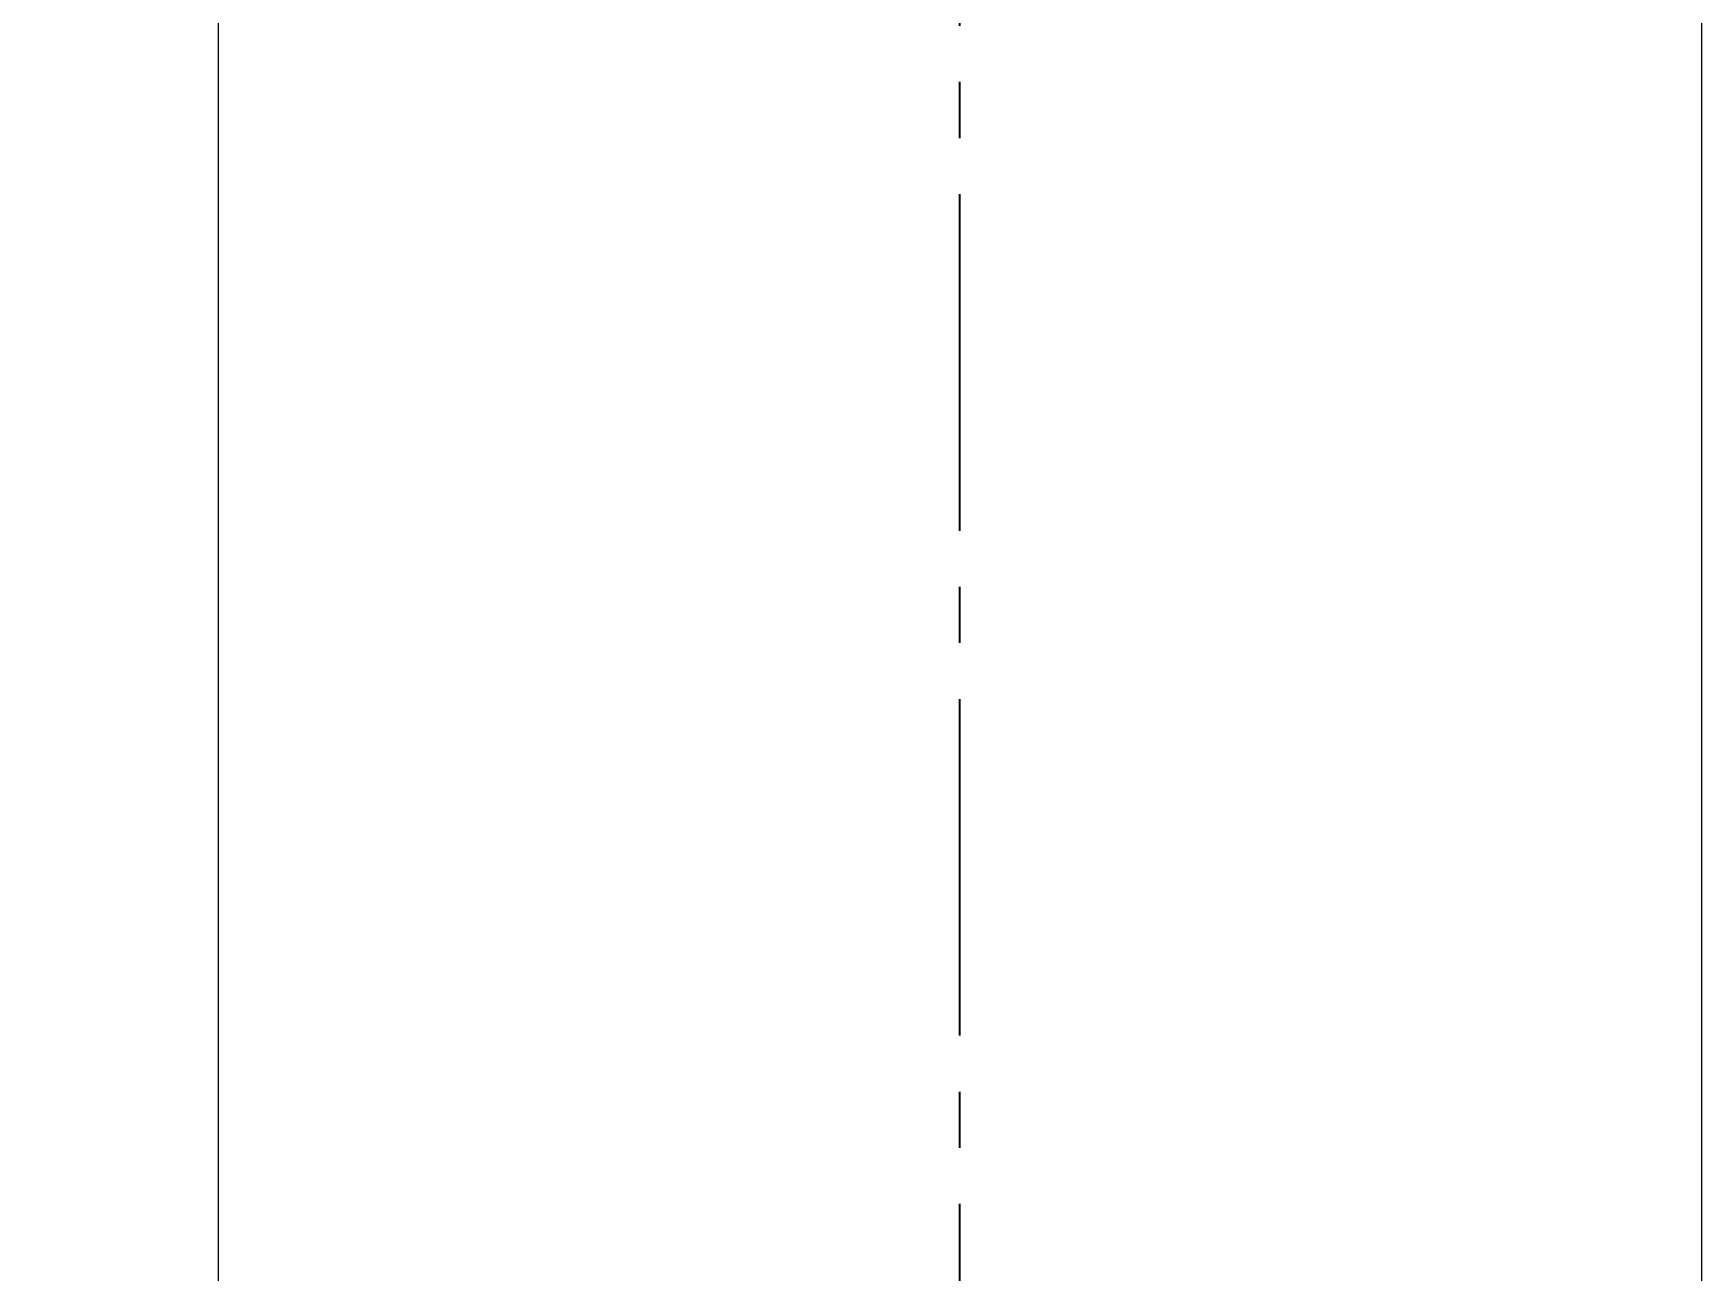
# Model space of a CAD drawing. Header units: millimetres. Extents: x 4210 to 4804, y 1409 to 2249.
# Drawn here: x 4702.21 to 4749.44, y 1706.18 to 1741.19 of the extents above; entities that cross this region are included whole.
import ezdxf

# ---------------------------------------------------------------- set-up
doc = ezdxf.new("R2010")
doc.units = ezdxf.units.MM
doc.linetypes.add('CENTER2', pattern=[28.575, 19.05, -3.175, 3.175, -3.175])
doc.styles.get("Standard").update_dxf_attribs({"font": 'arial.ttf'})
doc.dimstyles.new('사본(2) STANDARD', dxfattribs={"dimscale": 0, "dimtxt": 4, "dimasz": 4, "dimexe": 1.25, "dimexo": 0.625, "dimgap": 1.5, "dimtad": 3, "dimtih": 1, "dimtoh": 1, "dimdec": 1, "dimzin": 9, "dimdsep": 46, "dimtxsty": 'Standard', "dimcen": 2.5, "dimclrd": 3, "dimclre": 3, "dimclrt": 4, "dimadec": 0, "dimazin": 0, "dimtfac": 1, "dimtdec": 1, "dimtmove": 0, "dimatfit": 3, "dimfxl": 1.25, "dimtfill": 1, "dimtolj": 1, "dimtzin": 0, "dimarcsym": 0})

# ---------------------------------------------------------------- blocks, each defined once
blk = doc.blocks.new('*D14')
at = {"color": 3, "lineweight": -2, "transparency": 16777216}
for p, q in [((4549.266, 1929.632), (4467.782, 1929.632)), ((4469.032, 1923.632), (4469.032, 1813.73)), ((4469.032, 1694.701), (4469.032, 1804.603)), ((4703.319, 1688.701), (4467.782, 1688.701))]:
    blk.add_line(p, q, dxfattribs=at)
at = {"color": 3, "transparency": 16777216}
for points in [[(4468.032, 1923.632), (4470.032, 1923.632), (4469.032, 1929.632)], [(4468.032, 1694.701), (4470.032, 1694.701), (4469.032, 1688.701)]]:
    blk.add_solid(points, dxfattribs=at)
at = {"layer": 'Defpoints', "color": 0, "transparency": 16777216}
for p in [(4549.891, 1929.632), (4469.032, 1688.701), (4703.944, 1688.701)]:
    blk.add_point(p, dxfattribs=at)
at = {"color": 4, "transparency": 16777216, "insert": (4469.032, 1809.166), "char_height": 6, "attachment_point": 5, "bg_fill": 3, "box_fill_scale": 1.1, "bg_fill_color": 256, "bg_fill_true_color": 13158600, "bg_fill_transparency": 0}
blk.add_mtext('\\A1;240.9', dxfattribs=at)
blk = doc.blocks.new('*D27')
at = {"color": 3, "lineweight": -2, "transparency": 16777216}
for start, end in [(260.309675, 264.631891), (265.367903, 269.690325)]:
    blk.add_arc((4728.444, 2942.254), 1110.116, start, end, dxfattribs=at)
at = {"color": 3, "transparency": 16777216}
for points in [[(4541.415, 1846.992), (4541.757, 1848.963), (4535.674, 1849.003)], [(4722.446, 1833.155), (4722.441, 1831.155), (4728.444, 1832.138)]]:
    blk.add_solid(points, dxfattribs=at)
at = {"layer": 'Defpoints', "color": 0, "transparency": 16777216}
for p in [(4728.444, 1993.803), (4555.367, 1960.687), (4599.567, 1839.645), (4507.408, 1688.701), (4728.444, 1684.249)]:
    blk.add_point(p, dxfattribs=at)
at = {"color": 4, "transparency": 16777216, "insert": (4631.691, 1836.363), "char_height": 6, "attachment_point": 5, "bg_fill": 3, "box_fill_scale": 1.1, "bg_fill_color": 256, "bg_fill_true_color": 13158600, "bg_fill_transparency": 0}
blk.add_mtext('\\A1;10°', dxfattribs=at)

msp = doc.modelspace()

# ---------------------------------------------------------------- linework, layer by layer
at = {"color": 1, "linetype": 'CENTER2', "ltscale": 0.5}
msp.add_line((4728.444, 1684.249), (4728.444, 1993.803), dxfattribs=at)
at = {"linetype": 'Continuous', "lineweight": 18}
for p, q in [((4749.444, 1949.701), (4749.444, 1696.701)), ((4707.444, 1910.185), (4707.444, 1696.701))]:
    msp.add_line(p, q, dxfattribs=at)

# ---------------------------------------------------------------- dimensions: what is measured, and where the dimension line sits
dim = msp.add_linear_dim(base=(4469.032, 1688.701), p1=(4549.891, 1929.632), p2=(4703.944, 1688.701), angle=90, dimstyle='사본(2) STANDARD', override={"dimscale": 1, "dimtxt": 6, "dimasz": 6, "dimtad": 0})
dim.commit()
dim.dimension.update_dxf_attribs({"geometry": '*D14', "text_midpoint": (4469.032, 1809.166)})

# ---------------------------------------------------------------- next in the draw order: dimensions: what is measured, and where the dimension line sits
dim = msp.add_angular_dim_2l(base=(4599.567, 1839.645), line1=((4728.444, 1684.249), (4728.444, 1993.803)), line2=((4507.408, 1688.701), (4555.367, 1960.687)), dimstyle='사본(2) STANDARD', override={"dimscale": 1, "dimtxt": 6, "dimasz": 6, "dimtad": 0})
dim.commit()
dim.dimension.update_dxf_attribs({"geometry": '*D27', "text_midpoint": (4631.691, 1836.363)})

doc.saveas('drawing.dxf')
